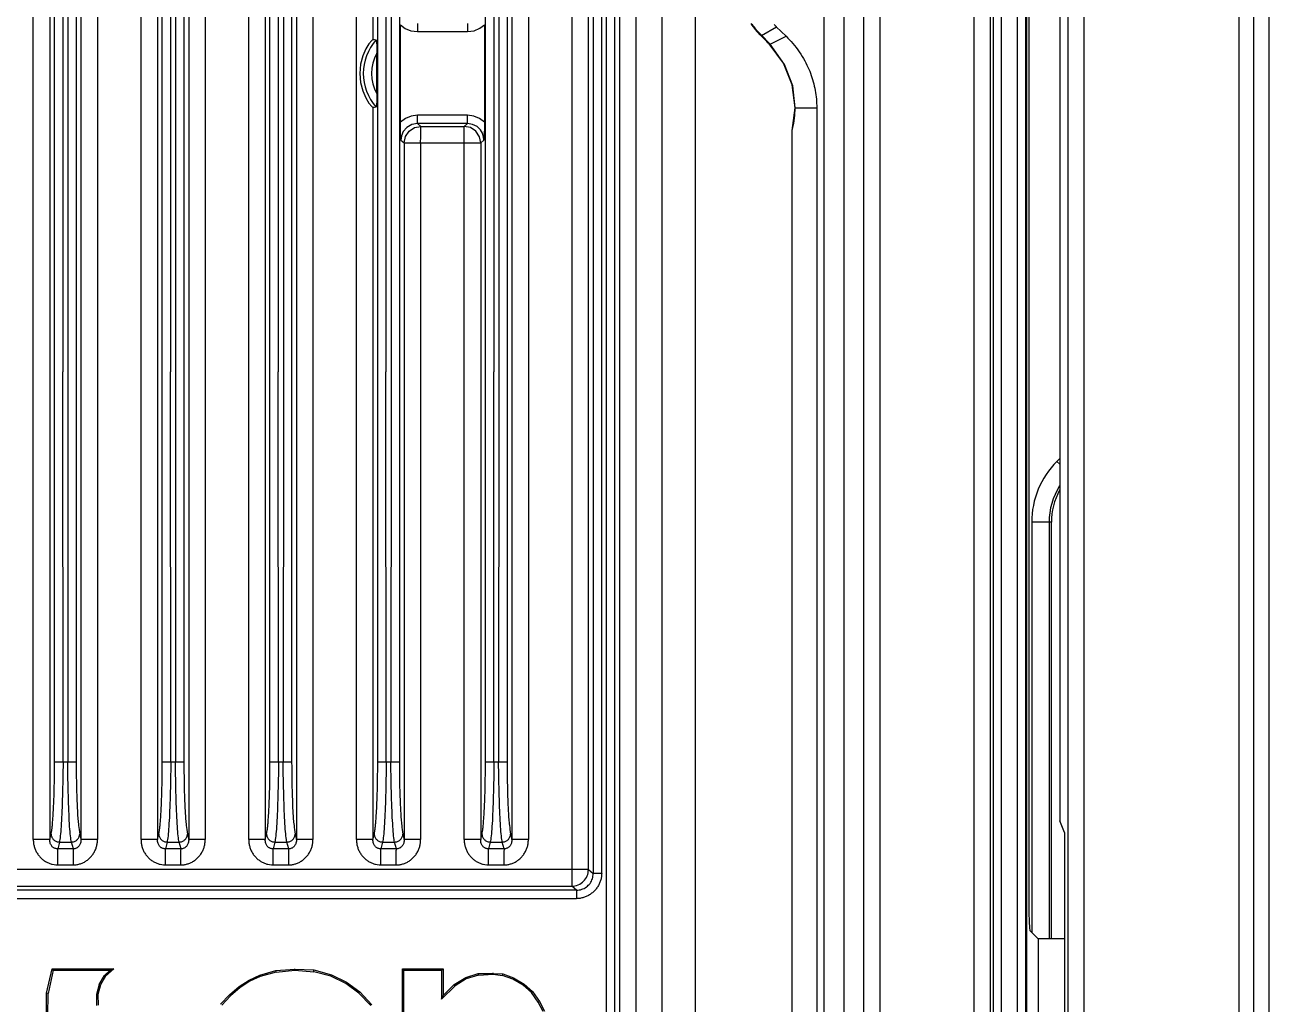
# Model space of a CAD drawing. Header units: millimetres. Extents: x -3132 to 28633, y 682 to 5849.
# Drawn here: x -743.6 to -668.5, y 2240.9 to 2300 of the extents above; entities that cross this region are included whole.
import ezdxf

# ---------------------------------------------------------------- set-up
doc = ezdxf.new("R2010")
doc.units = ezdxf.units.MM

msp = doc.modelspace()

# ---------------------------------------------------------------- linework, layer by layer
at = {"linetype": 'Continuous'}
for p, q in [((-669.454, 1998.486), (-669.454, 2425.883)), ((-668.537, 1997.445), (-668.537, 2425.883)), ((-695.402, 2411.041), (-695.402, 2104.595)), ((-694.176, 2105.401), (-694.176, 2378.386)), ((-703.17, 2354.378), (-703.17, 2117.202)), ((-683.17, 2351.292), (-683.17, 2122.824)), ((-683.032, 2351.058), (-683.032, 2246.396)), ((-683.224, 2124.897), (-683.224, 2349.219)), ((-693.004, 2349.108), (-693.004, 2125.007)), ((-692.005, 2125.058), (-692.005, 2349.058)), ((-686.346, 2349.058), (-686.346, 2125.058)), ((-685.346, 2125.108), (-685.346, 2349.007)), ((-685.188, 2348.769), (-685.188, 2125.347)), ((-684.688, 2125.372), (-684.688, 2348.743)), ((-683.732, 2348.752), (-683.732, 2125.364)), ((-743.106, 2250.817), (-743.106, 2345.949)), ((-742.112, 2345.949), (-742.112, 2250.817)), ((-740.229, 2345.949), (-740.229, 2250.836)), ((-739.235, 2345.949), (-739.235, 2250.817)), ((-736.606, 2250.817), (-736.606, 2345.949)), ((-735.612, 2345.949), (-735.612, 2250.817)), ((-733.729, 2345.949), (-733.729, 2250.836)), ((-732.735, 2345.949), (-732.735, 2250.817)), ((-730.106, 2250.817), (-730.106, 2345.949)), ((-729.112, 2345.949), (-729.112, 2250.817)), ((-727.229, 2345.949), (-727.229, 2250.836)), ((-726.235, 2345.949), (-726.235, 2250.817)), ((-723.606, 2250.817), (-723.606, 2345.949)), ((-722.612, 2345.949), (-722.612, 2299.114)), ((-714.229, 2345.949), (-714.229, 2250.836)), ((-713.235, 2345.949), (-713.235, 2250.817)), ((-710.606, 2343.949), (-710.607, 2249.004)), ((-709.612, 2249.007), (-709.612, 2343.949)), ((-707.729, 2343.949), (-707.729, 2130.167)), ((-706.735, 2130.167), (-706.735, 2343.949)), ((-741.824, 2255.385), (-741.824, 2339.487)), ((-740.517, 2339.487), (-740.517, 2255.502)), ((-735.324, 2255.385), (-735.324, 2339.487)), ((-734.017, 2339.487), (-734.017, 2255.502)), ((-728.824, 2255.385), (-728.824, 2339.487)), ((-727.517, 2339.487), (-727.517, 2255.502)), ((-722.324, 2255.385), (-722.324, 2339.487)), ((-721.017, 2339.487), (-721.017, 2255.502)), ((-715.824, 2255.385), (-715.824, 2339.487)), ((-714.517, 2339.487), (-714.517, 2255.502)), ((-705.17, 2134.298), (-705.17, 2339.817)), ((-670.37, 2339.4), (-670.37, 2134.716)), ((-709.324, 2337.487), (-709.324, 2248.766)), ((-708.81, 2248.766), (-708.81, 2337.487)), ((-708.531, 2337.487), (-708.531, 2136.629)), ((-708.017, 2136.629), (-708.017, 2337.487)), ((-681.17, 2329.82), (-681.17, 2251.954)), ((-680.687, 2329.82), (-680.687, 2144.295)), ((-679.688, 2144.295), (-679.688, 2329.82)), ((-741.325, 2329.058), (-741.325, 2279.058)), ((-741.016, 2329.058), (-741.016, 2279.058)), ((-734.825, 2329.058), (-734.825, 2279.058)), ((-734.516, 2329.058), (-734.516, 2279.058)), ((-728.325, 2329.058), (-728.325, 2279.058)), ((-728.016, 2329.058), (-728.016, 2279.058)), ((-721.825, 2329.058), (-721.825, 2279.058)), ((-721.516, 2329.058), (-721.516, 2279.058)), ((-715.325, 2329.058), (-715.325, 2279.058)), ((-715.016, 2329.058), (-715.016, 2279.058)), ((-720.958, 2294.124), (-720.958, 2299.991)), ((-719.93, 2300.083), (-719.93, 2299.583)), ((-716.911, 2300.083), (-716.911, 2299.583)), ((-715.883, 2299.991), (-715.883, 2294.124)), ((-699.157, 2299.354), (-698.266, 2299.871)), ((-698.4, 2300.007), (-698.382, 2299.989)), ((-698.382, 2299.989), (-698.368, 2299.974)), ((-698.368, 2299.974), (-698.357, 2299.962)), ((-698.357, 2299.962), (-698.343, 2299.948)), ((-698.343, 2299.948), (-698.33, 2299.935)), ((-698.33, 2299.935), (-698.317, 2299.922)), ((-698.317, 2299.922), (-698.304, 2299.909)), ((-698.304, 2299.909), (-698.29, 2299.894)), ((-698.29, 2299.894), (-698.277, 2299.882)), ((-698.277, 2299.882), (-697.677, 2299.3)), ((-719.93, 2299.583), (-716.911, 2299.583)), ((-699.279, 2299.42), (-699.206, 2299.401)), ((-698.643, 2298.821), (-699.206, 2299.401)), ((-698.644, 2298.82), (-697.677, 2299.3)), ((-722.383, 2295.84), (-722.383, 2298.276)), ((-698.643, 2298.821), (-698.712, 2298.845)), ((-722.612, 2295.002), (-722.612, 2250.817)), ((-719.93, 2294.033), (-719.93, 2294.532)), ((-716.911, 2294.532), (-719.93, 2294.532)), ((-716.911, 2294.033), (-716.911, 2294.532)), ((-697.128, 2294.987), (-695.833, 2294.987)), ((-695.833, 2294.987), (-695.835, 2179.129)), ((-716.911, 2294.033), (-719.93, 2294.033)), ((-719.93, 2294.033), (-719.731, 2293.866)), ((-719.731, 2293.775), (-719.735, 2293.866)), ((-719.731, 2293.866), (-717.11, 2293.866)), ((-717.11, 2293.866), (-716.911, 2294.033)), ((-717.106, 2250.817), (-717.106, 2293.866)), ((-697.308, 2180.505), (-697.308, 2293.611)), ((-720.929, 2293.035), (-720.729, 2292.868)), ((-720.729, 2292.868), (-720.729, 2250.836)), ((-720.729, 2292.868), (-720.101, 2292.867)), ((-720.101, 2292.867), (-719.735, 2292.868)), ((-719.735, 2292.868), (-719.735, 2250.817)), ((-719.735, 2292.868), (-717.106, 2292.868)), ((-717.106, 2292.868), (-716.112, 2292.868)), ((-716.112, 2292.868), (-715.912, 2293.035)), ((-716.112, 2292.868), (-716.112, 2250.817)), ((-741.31, 2255.502), (-741.325, 2279.058)), ((-741.016, 2279.058), (-741.031, 2255.502)), ((-734.81, 2255.502), (-734.825, 2279.058)), ((-734.516, 2279.058), (-734.531, 2255.502)), ((-728.31, 2255.502), (-728.325, 2279.058)), ((-728.016, 2279.058), (-728.031, 2255.502)), ((-721.81, 2255.502), (-721.825, 2279.058)), ((-721.516, 2279.058), (-721.531, 2255.502)), ((-715.31, 2255.502), (-715.325, 2279.058)), ((-715.016, 2279.058), (-715.031, 2255.502)), ((-681.17, 2273.817), (-681.345, 2273.642)), ((-681.345, 2273.642), (-681.17, 2273.468)), ((-681.676, 2269.974), (-682.864, 2269.974)), ((-682.864, 2269.974), (-682.864, 2245.227)), ((-681.811, 2269.974), (-681.811, 2244.835)), ((-681.676, 2244.835), (-681.676, 2269.974)), ((-741.825, 2255.148), (-741.824, 2255.385)), ((-740.517, 2255.502), (-741.824, 2255.502)), ((-735.325, 2255.148), (-735.324, 2255.385)), ((-734.017, 2255.502), (-735.324, 2255.502)), ((-728.825, 2255.148), (-728.824, 2255.385)), ((-727.517, 2255.502), (-728.824, 2255.502)), ((-722.325, 2255.148), (-722.324, 2255.385)), ((-721.017, 2255.502), (-722.324, 2255.502)), ((-715.825, 2255.148), (-715.824, 2255.385)), ((-714.517, 2255.502), (-715.824, 2255.502)), ((-680.874, 2251.238), (-681.17, 2251.954)), ((-742.112, 2250.817), (-743.106, 2250.817)), ((-742.112, 2250.817), (-742.026, 2251.187)), ((-740.308, 2251.156), (-740.229, 2250.836)), ((-735.612, 2250.817), (-736.606, 2250.817)), ((-735.612, 2250.817), (-735.526, 2251.187)), ((-733.808, 2251.156), (-733.729, 2250.836)), ((-729.112, 2250.817), (-730.106, 2250.817)), ((-729.112, 2250.817), (-729.026, 2251.187)), ((-727.308, 2251.156), (-727.229, 2250.836)), ((-722.612, 2250.817), (-723.606, 2250.817)), ((-722.612, 2250.817), (-722.526, 2251.187)), ((-720.808, 2251.156), (-720.729, 2250.836)), ((-716.112, 2250.817), (-717.106, 2250.817)), ((-716.112, 2250.817), (-716.026, 2251.187)), ((-714.308, 2251.156), (-714.229, 2250.836)), ((-680.874, 2251.238), (-680.874, 2238.615)), ((-741.534, 2250.673), (-741.631, 2250.256)), ((-741.631, 2249.294), (-741.631, 2250.256)), ((-740.686, 2250.256), (-741.631, 2250.256)), ((-741.534, 2250.673), (-740.807, 2250.673)), ((-740.686, 2250.256), (-740.807, 2250.673)), ((-735.034, 2250.673), (-735.131, 2250.256)), ((-735.131, 2249.294), (-735.131, 2250.256)), ((-734.186, 2250.256), (-735.131, 2250.256)), ((-735.034, 2250.673), (-734.307, 2250.673)), ((-734.186, 2250.256), (-734.307, 2250.673)), ((-728.534, 2250.673), (-728.631, 2250.256)), ((-728.631, 2249.294), (-728.631, 2250.256)), ((-727.686, 2250.256), (-728.631, 2250.256)), ((-728.534, 2250.673), (-727.807, 2250.673)), ((-727.686, 2250.256), (-727.807, 2250.673)), ((-722.034, 2250.673), (-722.131, 2250.256)), ((-722.131, 2249.294), (-722.131, 2250.256)), ((-721.186, 2250.256), (-722.131, 2250.256)), ((-722.034, 2250.673), (-721.307, 2250.673)), ((-721.186, 2250.256), (-721.307, 2250.673)), ((-715.534, 2250.673), (-715.631, 2250.256)), ((-715.631, 2249.294), (-715.631, 2250.256)), ((-714.686, 2250.256), (-715.631, 2250.256)), ((-715.534, 2250.673), (-714.807, 2250.673)), ((-714.686, 2250.256), (-714.807, 2250.673)), ((-740.71, 2250.041), (-740.71, 2249.294)), ((-734.21, 2249.294), (-734.21, 2249.447)), ((-727.71, 2250.041), (-727.71, 2249.294)), ((-714.71, 2250.041), (-714.71, 2249.294)), ((-710.607, 2249.004), (-771.734, 2249.004)), ((-741.631, 2249.294), (-740.71, 2249.294)), ((-735.131, 2249.294), (-734.21, 2249.294)), ((-728.631, 2249.294), (-727.71, 2249.294)), ((-722.131, 2249.294), (-721.21, 2249.294)), ((-715.631, 2249.294), (-714.71, 2249.294)), ((-710.61, 2248.616), (-710.61, 2248.409)), ((-710.528, 2249.005), (-710.607, 2249.004)), ((-710.15, 2249.007), (-710.528, 2249.005)), ((-709.954, 2249.007), (-710.15, 2249.007)), ((-709.62, 2249.007), (-709.954, 2249.007)), ((-709.612, 2249.007), (-709.62, 2249.007)), ((-709.612, 2249.007), (-709.324, 2248.766)), ((-708.81, 2248.766), (-709.324, 2248.766)), ((-771.731, 2248.008), (-710.61, 2248.008)), ((-710.61, 2248.409), (-710.61, 2248.145)), ((-710.61, 2248.145), (-710.61, 2248.016)), ((-710.61, 2248.016), (-710.61, 2248.008)), ((-710.323, 2247.768), (-710.61, 2248.008)), ((-710.323, 2247.768), (-772.018, 2247.768)), ((-772.018, 2247.256), (-710.323, 2247.256)), ((-710.323, 2247.768), (-710.323, 2247.256)), ((-682.973, 2245.335), (-682.472, 2244.835)), ((-680.874, 2244.835), (-682.472, 2244.835)), ((-682.472, 2244.835), (-682.472, 2229.281)), ((-742.305, 2241.548), (-741.974, 2243.022)), ((-741.904, 2242.935), (-742.218, 2241.538)), ((-741.974, 2243.022), (-738.255, 2243.022)), ((-741.904, 2242.935), (-741.974, 2243.022)), ((-741.904, 2242.935), (-738.478, 2242.935)), ((-739.141, 2242.08), (-738.812, 2242.624)), ((-738.744, 2242.569), (-739.06, 2242.046)), ((-738.812, 2242.624), (-738.478, 2242.935)), ((-738.812, 2242.624), (-738.744, 2242.569)), ((-738.255, 2243.022), (-738.744, 2242.569)), ((-738.478, 2242.935), (-738.255, 2243.022)), ((-730.081, 2242.343), (-729.44, 2242.638)), ((-729.425, 2242.552), (-730.039, 2242.267)), ((-729.425, 2242.552), (-729.441, 2242.641)), ((-729.44, 2242.638), (-728.462, 2242.912)), ((-728.446, 2242.825), (-729.425, 2242.552)), ((-728.462, 2242.912), (-727.329, 2242.999)), ((-728.446, 2242.825), (-728.462, 2242.912)), ((-728.446, 2242.825), (-727.329, 2242.934)), ((-727.329, 2242.934), (-727.332, 2243.022)), ((-727.329, 2242.999), (-726.172, 2242.954)), ((-727.329, 2242.934), (-726.186, 2242.845)), ((-726.186, 2242.845), (-726.173, 2242.932)), ((-725.145, 2242.569), (-726.186, 2242.845)), ((-726.172, 2242.954), (-725.112, 2242.65)), ((-725.145, 2242.569), (-725.111, 2242.651)), ((-724.255, 2242.143), (-725.145, 2242.569)), ((-725.112, 2242.65), (-724.208, 2242.217)), ((-720.834, 2243.022), (-718.381, 2243.022)), ((-720.834, 2232.092), (-720.834, 2243.022)), ((-720.747, 2242.935), (-720.834, 2243.022)), ((-720.747, 2242.935), (-718.468, 2242.935)), ((-720.747, 2232.18), (-720.747, 2242.935)), ((-718.468, 2242.935), (-718.381, 2243.022)), ((-718.468, 2242.935), (-718.468, 2241.189)), ((-718.381, 2243.022), (-718.381, 2241.4)), ((-717.017, 2242.498), (-716.256, 2242.74)), ((-716.241, 2242.639), (-716.981, 2242.417)), ((-716.256, 2242.74), (-715.363, 2242.746)), ((-716.241, 2242.639), (-716.253, 2242.727)), ((-716.241, 2242.639), (-715.367, 2242.693)), ((-715.367, 2242.693), (-715.365, 2242.78)), ((-715.367, 2242.693), (-714.799, 2242.613)), ((-715.363, 2242.746), (-714.778, 2242.719)), ((-714.799, 2242.613), (-714.781, 2242.699)), ((-714.172, 2242.39), (-714.799, 2242.613)), ((-714.778, 2242.719), (-714.136, 2242.47)), ((-739.141, 2242.08), (-739.299, 2241.474)), ((-739.06, 2242.046), (-739.205, 2241.463)), ((-739.141, 2242.08), (-739.06, 2242.046)), ((-731.277, 2241.453), (-730.685, 2241.955)), ((-730.633, 2241.885), (-731.217, 2241.389)), ((-730.685, 2241.955), (-730.081, 2242.343)), ((-730.633, 2241.885), (-730.685, 2241.955)), ((-730.039, 2242.267), (-730.633, 2241.885)), ((-730.039, 2242.267), (-730.081, 2242.343)), ((-724.255, 2242.143), (-724.208, 2242.217)), ((-723.461, 2241.558), (-724.255, 2242.143)), ((-724.208, 2242.217), (-723.403, 2241.624)), ((-717.661, 2241.996), (-718.468, 2241.189)), ((-718.381, 2241.4), (-717.715, 2242.065)), ((-717.715, 2242.065), (-717.017, 2242.498)), ((-717.661, 2241.996), (-717.715, 2242.065)), ((-716.981, 2242.417), (-717.661, 2241.996)), ((-716.981, 2242.417), (-717.017, 2242.498)), ((-714.172, 2242.39), (-714.136, 2242.47)), ((-713.544, 2242.031), (-714.172, 2242.39)), ((-714.136, 2242.47), (-713.492, 2242.102)), ((-713.544, 2242.031), (-713.492, 2242.102)), ((-713.05, 2241.583), (-713.544, 2242.031)), ((-713.492, 2242.102), (-712.984, 2241.642)), ((-742.311, 2240.184), (-742.305, 2241.548)), ((-742.218, 2241.538), (-742.305, 2241.548)), ((-742.229, 2240.193), (-742.218, 2241.538)), ((-739.299, 2241.474), (-739.287, 2240.809)), ((-739.299, 2241.474), (-739.211, 2241.465)), ((-739.205, 2241.463), (-739.199, 2240.822)), ((-731.806, 2240.888), (-731.277, 2241.453)), ((-731.217, 2241.389), (-731.738, 2240.833)), ((-731.217, 2241.389), (-731.277, 2241.453)), ((-723.461, 2241.558), (-723.403, 2241.624)), ((-722.743, 2240.799), (-723.461, 2241.558)), ((-723.403, 2241.624), (-722.675, 2240.854)), ((-718.468, 2241.189), (-718.381, 2241.4)), ((-713.05, 2241.583), (-712.984, 2241.642)), ((-712.633, 2241.006), (-713.05, 2241.583)), ((-712.984, 2241.642), (-712.558, 2241.052)), ((-712.633, 2241.006), (-712.558, 2241.052)), ((-712.558, 2241.052), (-712.267, 2240.466)), ((-712.349, 2240.435), (-712.633, 2241.006))]:
    msp.add_line(p, q, dxfattribs=at)
for points in [[(-720.958, 2299.991), (-720.668, 2299.778), (-720.32, 2299.635), (-719.93, 2299.583)], [(-716.911, 2299.583), (-716.504, 2299.64), (-716.156, 2299.787), (-715.883, 2299.991)], [(-699.818, 2300.079), (-699.749, 2299.979), (-699.677, 2299.88), (-699.602, 2299.784), (-699.525, 2299.69), (-699.445, 2299.598), (-699.363, 2299.508), (-699.279, 2299.42)], [(-699.206, 2299.402), (-699.289, 2299.486), (-699.369, 2299.572), (-699.448, 2299.661), (-699.524, 2299.752), (-699.597, 2299.845), (-699.668, 2299.939), (-699.737, 2300.035)], [(-722.612, 2299.114), (-722.686, 2299.05), (-722.851, 2298.848), (-723.045, 2298.536), (-723.229, 2298.119), (-723.361, 2297.618), (-723.411, 2297.064), (-723.363, 2296.507), (-723.23, 2296.001), (-723.045, 2295.581), (-722.851, 2295.268), (-722.686, 2295.066), (-722.612, 2295.002)], [(-722.612, 2299.114), (-722.545, 2299.106), (-722.479, 2299.098), (-722.412, 2299.089)], [(-722.412, 2299.089), (-722.402, 2299.046), (-722.393, 2298.924), (-722.387, 2298.743), (-722.384, 2298.523), (-722.383, 2298.276)], [(-697.677, 2299.3), (-697.574, 2299.198), (-697.472, 2299.091), (-697.371, 2298.979), (-697.271, 2298.864), (-697.173, 2298.744), (-697.076, 2298.62), (-696.982, 2298.492), (-696.889, 2298.361), (-696.799, 2298.226), (-696.713, 2298.091), (-696.632, 2297.956), (-696.557, 2297.822), (-696.487, 2297.691), (-696.422, 2297.563), (-696.362, 2297.437), (-696.307, 2297.313), (-696.256, 2297.19), (-696.208, 2297.067), (-696.163, 2296.943), (-696.121, 2296.816), (-696.081, 2296.689), (-696.044, 2296.56), (-696.01, 2296.43), (-695.98, 2296.3), (-695.952, 2296.169), (-695.927, 2296.039), (-695.906, 2295.908), (-695.887, 2295.778), (-695.871, 2295.647), (-695.858, 2295.516), (-695.848, 2295.385), (-695.84, 2295.253), (-695.836, 2295.12), (-695.834, 2294.987)], [(-697.308, 2293.611), (-697.134, 2294.987), (-697.309, 2296.368), (-697.838, 2297.683), (-698.712, 2298.845)], [(-697.128, 2294.987), (-697.285, 2296.309), (-697.778, 2297.608), (-698.644, 2298.82)], [(-722.383, 2295.84), (-722.384, 2295.593), (-722.387, 2295.373), (-722.393, 2295.192), (-722.402, 2295.07), (-722.412, 2295.027)], [(-722.412, 2295.027), (-722.479, 2295.018), (-722.545, 2295.009), (-722.612, 2295.002)], [(-719.93, 2294.532), (-720.302, 2294.485), (-720.652, 2294.347), (-720.958, 2294.124)], [(-715.883, 2294.124), (-716.174, 2294.339), (-716.523, 2294.481), (-716.911, 2294.532)], [(-697.308, 2293.611), (-697.208, 2294.066), (-697.148, 2294.525), (-697.128, 2294.987)], [(-720.929, 2293.035), (-720.941, 2293.31), (-720.95, 2293.584), (-720.956, 2293.858), (-720.958, 2294.124)], [(-719.93, 2294.033), (-720.267, 2293.975), (-720.572, 2293.802), (-720.784, 2293.555), (-720.897, 2293.289), (-720.929, 2293.035)], [(-720.729, 2292.868), (-720.652, 2293.249), (-720.435, 2293.573), (-720.112, 2293.789), (-719.731, 2293.866)], [(-719.735, 2292.868), (-719.731, 2293.232), (-719.731, 2293.775)], [(-716.112, 2292.868), (-716.186, 2293.243), (-716.402, 2293.57), (-716.726, 2293.788), (-717.11, 2293.866)], [(-715.912, 2293.035), (-715.932, 2293.235), (-716, 2293.447), (-716.129, 2293.658), (-716.33, 2293.848), (-716.602, 2293.985), (-716.911, 2294.033)], [(-715.883, 2294.124), (-715.886, 2293.769), (-715.897, 2293.403), (-715.912, 2293.035)], [(-741.31, 2255.502), (-741.313, 2255.24), (-741.317, 2254.979), (-741.321, 2254.72), (-741.326, 2254.462), (-741.331, 2254.208), (-741.337, 2253.957), (-741.343, 2253.71), (-741.349, 2253.468), (-741.356, 2253.231), (-741.364, 2253.001), (-741.372, 2252.778), (-741.38, 2252.562), (-741.389, 2252.355), (-741.398, 2252.155), (-741.408, 2251.966), (-741.419, 2251.785), (-741.429, 2251.616), (-741.441, 2251.456), (-741.453, 2251.308), (-741.465, 2251.172), (-741.478, 2251.047), (-741.491, 2250.934), (-741.505, 2250.834), (-741.519, 2250.747), (-741.534, 2250.673)], [(-740.807, 2250.673), (-740.822, 2250.747), (-740.836, 2250.834), (-740.85, 2250.934), (-740.863, 2251.047), (-740.876, 2251.172), (-740.888, 2251.308), (-740.9, 2251.456), (-740.912, 2251.616), (-740.922, 2251.785), (-740.933, 2251.966), (-740.943, 2252.156), (-740.952, 2252.355), (-740.961, 2252.562), (-740.969, 2252.778), (-740.977, 2253.001), (-740.985, 2253.231), (-740.992, 2253.468), (-740.998, 2253.71), (-741.004, 2253.957), (-741.01, 2254.208), (-741.015, 2254.462), (-741.02, 2254.72), (-741.024, 2254.979), (-741.028, 2255.24), (-741.031, 2255.502)], [(-740.517, 2255.502), (-740.516, 2255.208), (-740.514, 2254.911), (-740.511, 2254.614), (-740.507, 2254.319), (-740.501, 2254.028), (-740.494, 2253.739), (-740.486, 2253.456), (-740.476, 2253.19), (-740.466, 2252.943), (-740.457, 2252.73), (-740.447, 2252.55), (-740.439, 2252.396), (-740.43, 2252.263), (-740.423, 2252.148), (-740.416, 2252.051), (-740.407, 2251.96), (-740.398, 2251.867), (-740.387, 2251.768), (-740.375, 2251.66), (-740.361, 2251.543), (-740.346, 2251.419), (-740.328, 2251.289), (-740.308, 2251.156)], [(-734.81, 2255.502), (-734.813, 2255.24), (-734.817, 2254.979), (-734.821, 2254.72), (-734.826, 2254.462), (-734.831, 2254.208), (-734.837, 2253.957), (-734.843, 2253.71), (-734.849, 2253.468), (-734.856, 2253.231), (-734.864, 2253.001), (-734.872, 2252.778), (-734.88, 2252.562), (-734.889, 2252.355), (-734.898, 2252.155), (-734.908, 2251.966), (-734.919, 2251.785), (-734.929, 2251.616), (-734.941, 2251.456), (-734.953, 2251.308), (-734.965, 2251.172), (-734.978, 2251.047), (-734.991, 2250.934), (-735.005, 2250.834), (-735.019, 2250.747), (-735.034, 2250.673)], [(-734.307, 2250.673), (-734.322, 2250.747), (-734.336, 2250.834), (-734.35, 2250.934), (-734.363, 2251.047), (-734.376, 2251.172), (-734.388, 2251.308), (-734.4, 2251.456), (-734.412, 2251.616), (-734.422, 2251.785), (-734.433, 2251.966), (-734.443, 2252.156), (-734.452, 2252.355), (-734.461, 2252.562), (-734.469, 2252.778), (-734.477, 2253.001), (-734.485, 2253.231), (-734.492, 2253.468), (-734.498, 2253.71), (-734.504, 2253.957), (-734.51, 2254.208), (-734.515, 2254.462), (-734.52, 2254.72), (-734.524, 2254.979), (-734.528, 2255.24), (-734.531, 2255.502)], [(-734.017, 2255.502), (-734.016, 2255.208), (-734.014, 2254.911), (-734.011, 2254.614), (-734.007, 2254.319), (-734.001, 2254.028), (-733.994, 2253.739), (-733.986, 2253.456), (-733.976, 2253.19), (-733.966, 2252.943), (-733.957, 2252.73), (-733.947, 2252.55), (-733.939, 2252.396), (-733.93, 2252.263), (-733.923, 2252.148), (-733.916, 2252.051), (-733.907, 2251.96), (-733.898, 2251.867), (-733.887, 2251.768), (-733.875, 2251.66), (-733.861, 2251.543), (-733.846, 2251.419), (-733.828, 2251.289), (-733.808, 2251.156)], [(-728.31, 2255.502), (-728.313, 2255.24), (-728.317, 2254.979), (-728.321, 2254.72), (-728.326, 2254.462), (-728.331, 2254.208), (-728.337, 2253.957), (-728.343, 2253.71), (-728.349, 2253.468), (-728.356, 2253.231), (-728.364, 2253.001), (-728.372, 2252.778), (-728.38, 2252.562), (-728.389, 2252.355), (-728.398, 2252.155), (-728.408, 2251.966), (-728.419, 2251.785), (-728.429, 2251.616), (-728.441, 2251.456), (-728.453, 2251.308), (-728.465, 2251.172), (-728.478, 2251.047), (-728.491, 2250.934), (-728.505, 2250.834), (-728.519, 2250.747), (-728.534, 2250.673)], [(-727.807, 2250.673), (-727.822, 2250.747), (-727.836, 2250.834), (-727.85, 2250.934), (-727.863, 2251.047), (-727.876, 2251.172), (-727.888, 2251.308), (-727.9, 2251.456), (-727.912, 2251.616), (-727.922, 2251.785), (-727.933, 2251.966), (-727.943, 2252.156), (-727.952, 2252.355), (-727.961, 2252.562), (-727.969, 2252.778), (-727.977, 2253.001), (-727.985, 2253.231), (-727.992, 2253.468), (-727.998, 2253.71), (-728.004, 2253.957), (-728.01, 2254.208), (-728.015, 2254.462), (-728.02, 2254.72), (-728.024, 2254.979), (-728.028, 2255.24), (-728.031, 2255.502)], [(-727.517, 2255.502), (-727.516, 2255.208), (-727.514, 2254.911), (-727.511, 2254.614), (-727.507, 2254.319), (-727.501, 2254.028), (-727.494, 2253.739), (-727.486, 2253.456), (-727.476, 2253.19), (-727.466, 2252.943), (-727.457, 2252.73), (-727.447, 2252.55), (-727.439, 2252.396), (-727.43, 2252.263), (-727.423, 2252.148), (-727.416, 2252.051), (-727.407, 2251.96), (-727.398, 2251.867), (-727.387, 2251.768), (-727.375, 2251.66), (-727.361, 2251.543), (-727.346, 2251.419), (-727.328, 2251.289), (-727.308, 2251.156)], [(-721.81, 2255.502), (-721.813, 2255.24), (-721.817, 2254.979), (-721.821, 2254.72), (-721.826, 2254.462), (-721.831, 2254.208), (-721.837, 2253.957), (-721.843, 2253.71), (-721.849, 2253.468), (-721.856, 2253.231), (-721.864, 2253.001), (-721.872, 2252.778), (-721.88, 2252.562), (-721.889, 2252.355), (-721.898, 2252.155), (-721.908, 2251.966), (-721.919, 2251.785), (-721.929, 2251.616), (-721.941, 2251.456), (-721.953, 2251.308), (-721.965, 2251.172), (-721.978, 2251.047), (-721.991, 2250.934), (-722.005, 2250.834), (-722.019, 2250.747), (-722.034, 2250.673)], [(-721.307, 2250.673), (-721.322, 2250.747), (-721.336, 2250.834), (-721.35, 2250.934), (-721.363, 2251.047), (-721.376, 2251.172), (-721.388, 2251.308), (-721.4, 2251.456), (-721.412, 2251.616), (-721.422, 2251.785), (-721.433, 2251.966), (-721.443, 2252.156), (-721.452, 2252.355), (-721.461, 2252.562), (-721.469, 2252.778), (-721.477, 2253.001), (-721.485, 2253.231), (-721.492, 2253.468), (-721.498, 2253.71), (-721.504, 2253.957), (-721.51, 2254.208), (-721.515, 2254.462), (-721.52, 2254.72), (-721.524, 2254.979), (-721.528, 2255.24), (-721.531, 2255.502)], [(-721.017, 2255.502), (-721.016, 2255.208), (-721.014, 2254.911), (-721.011, 2254.614), (-721.007, 2254.319), (-721.001, 2254.028), (-720.994, 2253.739), (-720.986, 2253.456), (-720.976, 2253.19), (-720.966, 2252.943), (-720.957, 2252.73), (-720.947, 2252.55), (-720.939, 2252.396), (-720.93, 2252.263), (-720.923, 2252.148), (-720.916, 2252.051), (-720.907, 2251.96), (-720.898, 2251.867), (-720.887, 2251.768), (-720.875, 2251.66), (-720.861, 2251.543), (-720.846, 2251.419), (-720.828, 2251.289), (-720.808, 2251.156)], [(-715.31, 2255.502), (-715.313, 2255.24), (-715.317, 2254.979), (-715.321, 2254.72), (-715.326, 2254.462), (-715.331, 2254.208), (-715.337, 2253.957), (-715.343, 2253.71), (-715.349, 2253.468), (-715.356, 2253.231), (-715.364, 2253.001), (-715.372, 2252.778), (-715.38, 2252.562), (-715.389, 2252.355), (-715.398, 2252.155), (-715.408, 2251.966), (-715.419, 2251.785), (-715.429, 2251.616), (-715.441, 2251.456), (-715.453, 2251.308), (-715.465, 2251.172), (-715.478, 2251.047), (-715.491, 2250.934), (-715.505, 2250.834), (-715.519, 2250.747), (-715.534, 2250.673)], [(-714.807, 2250.673), (-714.822, 2250.747), (-714.836, 2250.834), (-714.85, 2250.934), (-714.863, 2251.047), (-714.876, 2251.172), (-714.888, 2251.308), (-714.9, 2251.456), (-714.912, 2251.616), (-714.922, 2251.785), (-714.933, 2251.966), (-714.943, 2252.156), (-714.952, 2252.355), (-714.961, 2252.562), (-714.969, 2252.778), (-714.977, 2253.001), (-714.985, 2253.231), (-714.992, 2253.468), (-714.998, 2253.71), (-715.004, 2253.957), (-715.01, 2254.208), (-715.015, 2254.462), (-715.02, 2254.72), (-715.024, 2254.979), (-715.028, 2255.24), (-715.031, 2255.502)], [(-714.517, 2255.502), (-714.516, 2255.208), (-714.514, 2254.911), (-714.511, 2254.614), (-714.507, 2254.319), (-714.501, 2254.028), (-714.494, 2253.739), (-714.486, 2253.456), (-714.476, 2253.19), (-714.466, 2252.943), (-714.457, 2252.73), (-714.447, 2252.55), (-714.439, 2252.396), (-714.43, 2252.263), (-714.423, 2252.148), (-714.416, 2252.051), (-714.407, 2251.96), (-714.398, 2251.867), (-714.387, 2251.768), (-714.375, 2251.66), (-714.361, 2251.543), (-714.346, 2251.419), (-714.328, 2251.289), (-714.308, 2251.156)], [(-742.026, 2251.187), (-742.019, 2251.221), (-742.012, 2251.259), (-742.005, 2251.3), (-741.998, 2251.344), (-741.991, 2251.392), (-741.984, 2251.443), (-741.977, 2251.497), (-741.97, 2251.555), (-741.964, 2251.615), (-741.957, 2251.679), (-741.951, 2251.746), (-741.944, 2251.815), (-741.938, 2251.888), (-741.932, 2251.964), (-741.926, 2252.042), (-741.92, 2252.123), (-741.914, 2252.208), (-741.909, 2252.294), (-741.903, 2252.384), (-741.898, 2252.476), (-741.893, 2252.57), (-741.887, 2252.667), (-741.883, 2252.765), (-741.878, 2252.866), (-741.873, 2252.969), (-741.869, 2253.074), (-741.865, 2253.18), (-741.861, 2253.289), (-741.857, 2253.398), (-741.854, 2253.509), (-741.85, 2253.622), (-741.847, 2253.735), (-741.844, 2253.849), (-741.841, 2253.965), (-741.839, 2254.081), (-741.836, 2254.198), (-741.834, 2254.316), (-741.832, 2254.434), (-741.831, 2254.553), (-741.829, 2254.672), (-741.828, 2254.791), (-741.827, 2254.91), (-741.825, 2255.148)], [(-735.526, 2251.187), (-735.519, 2251.221), (-735.512, 2251.259), (-735.505, 2251.3), (-735.498, 2251.344), (-735.491, 2251.392), (-735.484, 2251.443), (-735.477, 2251.497), (-735.47, 2251.555), (-735.464, 2251.615), (-735.457, 2251.679), (-735.451, 2251.746), (-735.444, 2251.815), (-735.438, 2251.888), (-735.432, 2251.964), (-735.426, 2252.042), (-735.42, 2252.123), (-735.414, 2252.208), (-735.409, 2252.294), (-735.403, 2252.384), (-735.398, 2252.476), (-735.393, 2252.57), (-735.387, 2252.667), (-735.383, 2252.765), (-735.378, 2252.866), (-735.373, 2252.969), (-735.369, 2253.074), (-735.365, 2253.18), (-735.361, 2253.289), (-735.357, 2253.398), (-735.354, 2253.509), (-735.35, 2253.622), (-735.347, 2253.735), (-735.344, 2253.849), (-735.341, 2253.965), (-735.339, 2254.081), (-735.336, 2254.198), (-735.334, 2254.316), (-735.332, 2254.434), (-735.331, 2254.553), (-735.329, 2254.672), (-735.328, 2254.791), (-735.327, 2254.91), (-735.325, 2255.148)], [(-729.026, 2251.187), (-729.019, 2251.221), (-729.012, 2251.259), (-729.005, 2251.3), (-728.998, 2251.344), (-728.991, 2251.392), (-728.984, 2251.443), (-728.977, 2251.497), (-728.97, 2251.555), (-728.964, 2251.615), (-728.957, 2251.679), (-728.951, 2251.746), (-728.944, 2251.815), (-728.938, 2251.888), (-728.932, 2251.964), (-728.926, 2252.042), (-728.92, 2252.123), (-728.914, 2252.208), (-728.909, 2252.294), (-728.903, 2252.384), (-728.898, 2252.476), (-728.893, 2252.57), (-728.887, 2252.667), (-728.883, 2252.765), (-728.878, 2252.866), (-728.873, 2252.969), (-728.869, 2253.074), (-728.865, 2253.18), (-728.861, 2253.289), (-728.857, 2253.398), (-728.854, 2253.509), (-728.85, 2253.622), (-728.847, 2253.735), (-728.844, 2253.849), (-728.841, 2253.965), (-728.839, 2254.081), (-728.836, 2254.198), (-728.834, 2254.316), (-728.832, 2254.434), (-728.831, 2254.553), (-728.829, 2254.672), (-728.828, 2254.791), (-728.827, 2254.91), (-728.825, 2255.148)], [(-722.526, 2251.187), (-722.519, 2251.221), (-722.512, 2251.259), (-722.505, 2251.3), (-722.498, 2251.344), (-722.491, 2251.392), (-722.484, 2251.443), (-722.477, 2251.497), (-722.47, 2251.555), (-722.464, 2251.615), (-722.457, 2251.679), (-722.451, 2251.746), (-722.444, 2251.815), (-722.438, 2251.888), (-722.432, 2251.964), (-722.426, 2252.042), (-722.42, 2252.123), (-722.414, 2252.208), (-722.409, 2252.294), (-722.403, 2252.384), (-722.398, 2252.476), (-722.393, 2252.57), (-722.387, 2252.667), (-722.383, 2252.765), (-722.378, 2252.866), (-722.373, 2252.969), (-722.369, 2253.074), (-722.365, 2253.18), (-722.361, 2253.289), (-722.357, 2253.398), (-722.354, 2253.509), (-722.35, 2253.622), (-722.347, 2253.735), (-722.344, 2253.849), (-722.341, 2253.965), (-722.339, 2254.081), (-722.336, 2254.198), (-722.334, 2254.316), (-722.332, 2254.434), (-722.331, 2254.553), (-722.329, 2254.672), (-722.328, 2254.791), (-722.327, 2254.91), (-722.325, 2255.148)], [(-716.026, 2251.187), (-716.019, 2251.221), (-716.012, 2251.259), (-716.005, 2251.3), (-715.998, 2251.344), (-715.991, 2251.392), (-715.984, 2251.443), (-715.977, 2251.497), (-715.97, 2251.555), (-715.964, 2251.615), (-715.957, 2251.679), (-715.951, 2251.746), (-715.944, 2251.815), (-715.938, 2251.888), (-715.932, 2251.964), (-715.926, 2252.042), (-715.92, 2252.123), (-715.914, 2252.208), (-715.909, 2252.294), (-715.903, 2252.384), (-715.898, 2252.476), (-715.893, 2252.57), (-715.887, 2252.667), (-715.883, 2252.765), (-715.878, 2252.866), (-715.873, 2252.969), (-715.869, 2253.074), (-715.865, 2253.18), (-715.861, 2253.289), (-715.857, 2253.398), (-715.854, 2253.509), (-715.85, 2253.622), (-715.847, 2253.735), (-715.844, 2253.849), (-715.841, 2253.965), (-715.839, 2254.081), (-715.836, 2254.198), (-715.834, 2254.316), (-715.832, 2254.434), (-715.831, 2254.553), (-715.829, 2254.672), (-715.828, 2254.791), (-715.827, 2254.91), (-715.825, 2255.148)], [(-743.106, 2250.817), (-743.105, 2250.765), (-743.103, 2250.712), (-743.099, 2250.659), (-743.093, 2250.605), (-743.085, 2250.552), (-743.075, 2250.499), (-743.063, 2250.446), (-743.049, 2250.393), (-743.034, 2250.341), (-743.016, 2250.289), (-742.997, 2250.238), (-742.975, 2250.187), (-742.952, 2250.137), (-742.927, 2250.088), (-742.9, 2250.039), (-742.872, 2249.992), (-742.841, 2249.945), (-742.81, 2249.9), (-742.776, 2249.856), (-742.742, 2249.813), (-742.705, 2249.772), (-742.668, 2249.732), (-742.629, 2249.694), (-742.59, 2249.657), (-742.549, 2249.623), (-742.507, 2249.589), (-742.465, 2249.558), (-742.422, 2249.528), (-742.378, 2249.5), (-742.333, 2249.474), (-742.288, 2249.45), (-742.242, 2249.428), (-742.195, 2249.407), (-742.149, 2249.388), (-742.102, 2249.371), (-742.055, 2249.356), (-742.007, 2249.343), (-741.96, 2249.332)], [(-741.631, 2250.256), (-741.672, 2250.257), (-741.714, 2250.263), (-741.756, 2250.272), (-741.796, 2250.285), (-741.83, 2250.299), (-741.859, 2250.314), (-741.883, 2250.328), (-741.907, 2250.345), (-741.931, 2250.365), (-741.958, 2250.391), (-741.985, 2250.421), (-742.013, 2250.458), (-742.038, 2250.499), (-742.06, 2250.544), (-742.079, 2250.593), (-742.094, 2250.645), (-742.105, 2250.7), (-742.111, 2250.758), (-742.112, 2250.817)], [(-742.033, 2251.156), (-742.03, 2251.111), (-742.023, 2251.068), (-742.012, 2251.025), (-741.997, 2250.983), (-741.978, 2250.942), (-741.956, 2250.904), (-741.929, 2250.867), (-741.9, 2250.833), (-741.867, 2250.801), (-741.832, 2250.773), (-741.794, 2250.748), (-741.754, 2250.726), (-741.713, 2250.707), (-741.669, 2250.693), (-741.625, 2250.682), (-741.58, 2250.675), (-741.534, 2250.673)], [(-740.807, 2250.673), (-740.761, 2250.675), (-740.716, 2250.682), (-740.672, 2250.693), (-740.628, 2250.707), (-740.587, 2250.726), (-740.547, 2250.748), (-740.509, 2250.773), (-740.473, 2250.801), (-740.441, 2250.833), (-740.411, 2250.867), (-740.385, 2250.904), (-740.363, 2250.942), (-740.344, 2250.983), (-740.329, 2251.025), (-740.318, 2251.068), (-740.311, 2251.111), (-740.308, 2251.156)], [(-740.71, 2249.294), (-740.661, 2249.294), (-740.611, 2249.296), (-740.562, 2249.3), (-740.512, 2249.305), (-740.463, 2249.313), (-740.413, 2249.322), (-740.363, 2249.333), (-740.314, 2249.347), (-740.264, 2249.362), (-740.216, 2249.379), (-740.167, 2249.398), (-740.119, 2249.419), (-740.072, 2249.441), (-740.025, 2249.466), (-739.979, 2249.492), (-739.934, 2249.521), (-739.889, 2249.551), (-739.844, 2249.583), (-739.801, 2249.617), (-739.758, 2249.653), (-739.717, 2249.691), (-739.677, 2249.73), (-739.638, 2249.771), (-739.6, 2249.814), (-739.565, 2249.857), (-739.53, 2249.902), (-739.498, 2249.948), (-739.467, 2249.995), (-739.438, 2250.043), (-739.411, 2250.091), (-739.386, 2250.141), (-739.363, 2250.191), (-739.342, 2250.241), (-739.322, 2250.293), (-739.304, 2250.345), (-739.289, 2250.397), (-739.275, 2250.45), (-739.264, 2250.502), (-739.254, 2250.555), (-739.246, 2250.608), (-739.241, 2250.661), (-739.237, 2250.713), (-739.236, 2250.765), (-739.235, 2250.817)], [(-740.23, 2250.836), (-740.229, 2250.777), (-740.234, 2250.72), (-740.243, 2250.663), (-740.257, 2250.608), (-740.274, 2250.56), (-740.293, 2250.519), (-740.316, 2250.478), (-740.342, 2250.439), (-740.369, 2250.406), (-740.395, 2250.378), (-740.42, 2250.356), (-740.444, 2250.338), (-740.467, 2250.322), (-740.495, 2250.307), (-740.527, 2250.292), (-740.565, 2250.278), (-740.606, 2250.267), (-740.647, 2250.26), (-740.686, 2250.256)], [(-739.235, 2250.817), (-740.05, 2250.817), (-740.093, 2250.818), (-740.13, 2250.819), (-740.162, 2250.821), (-740.188, 2250.824), (-740.208, 2250.827), (-740.222, 2250.831), (-740.229, 2250.836)], [(-736.606, 2250.817), (-736.605, 2250.765), (-736.603, 2250.712), (-736.599, 2250.659), (-736.593, 2250.605), (-736.585, 2250.552), (-736.575, 2250.499), (-736.563, 2250.446), (-736.549, 2250.393), (-736.534, 2250.341), (-736.516, 2250.289), (-736.497, 2250.238), (-736.475, 2250.187), (-736.452, 2250.137), (-736.427, 2250.088), (-736.4, 2250.039), (-736.372, 2249.992), (-736.341, 2249.945), (-736.31, 2249.9), (-736.276, 2249.856), (-736.242, 2249.813), (-736.205, 2249.772), (-736.168, 2249.732), (-736.129, 2249.694), (-736.09, 2249.657), (-736.049, 2249.623), (-736.007, 2249.589), (-735.965, 2249.558), (-735.922, 2249.528), (-735.878, 2249.5), (-735.833, 2249.474), (-735.788, 2249.45), (-735.742, 2249.428), (-735.695, 2249.407), (-735.649, 2249.388), (-735.602, 2249.371), (-735.555, 2249.356), (-735.507, 2249.343), (-735.46, 2249.332)], [(-735.131, 2250.256), (-735.172, 2250.257), (-735.214, 2250.263), (-735.256, 2250.272), (-735.296, 2250.285), (-735.33, 2250.299), (-735.359, 2250.314), (-735.383, 2250.328), (-735.407, 2250.345), (-735.431, 2250.365), (-735.458, 2250.391), (-735.485, 2250.421), (-735.513, 2250.458), (-735.538, 2250.499), (-735.56, 2250.544), (-735.579, 2250.593), (-735.594, 2250.645), (-735.605, 2250.7), (-735.611, 2250.758), (-735.612, 2250.817)], [(-735.533, 2251.156), (-735.53, 2251.111), (-735.523, 2251.068), (-735.512, 2251.025), (-735.497, 2250.983), (-735.478, 2250.942), (-735.456, 2250.904), (-735.429, 2250.867), (-735.4, 2250.833), (-735.367, 2250.801), (-735.332, 2250.773), (-735.294, 2250.748), (-735.254, 2250.726), (-735.213, 2250.707), (-735.169, 2250.693), (-735.125, 2250.682), (-735.08, 2250.675), (-735.034, 2250.673)], [(-734.307, 2250.673), (-734.261, 2250.675), (-734.216, 2250.682), (-734.172, 2250.693), (-734.128, 2250.707), (-734.087, 2250.726), (-734.047, 2250.748), (-734.009, 2250.773), (-733.973, 2250.801), (-733.941, 2250.833), (-733.911, 2250.867), (-733.885, 2250.904), (-733.863, 2250.942), (-733.844, 2250.983), (-733.829, 2251.025), (-733.818, 2251.068), (-733.811, 2251.111), (-733.808, 2251.156)], [(-734.21, 2249.294), (-734.161, 2249.294), (-734.111, 2249.296), (-734.062, 2249.3), (-734.012, 2249.305), (-733.963, 2249.313), (-733.913, 2249.322), (-733.863, 2249.333), (-733.814, 2249.347), (-733.765, 2249.362), (-733.716, 2249.379), (-733.667, 2249.398), (-733.619, 2249.419), (-733.572, 2249.441), (-733.525, 2249.466), (-733.479, 2249.492), (-733.434, 2249.521), (-733.389, 2249.551), (-733.344, 2249.583), (-733.301, 2249.617), (-733.258, 2249.653), (-733.217, 2249.691), (-733.177, 2249.73), (-733.138, 2249.771), (-733.101, 2249.814), (-733.065, 2249.857), (-733.03, 2249.902), (-732.998, 2249.948), (-732.967, 2249.995), (-732.938, 2250.043), (-732.911, 2250.091), (-732.886, 2250.14), (-732.863, 2250.191), (-732.842, 2250.241), (-732.822, 2250.293), (-732.804, 2250.345), (-732.789, 2250.397), (-732.775, 2250.45), (-732.764, 2250.502), (-732.754, 2250.555), (-732.746, 2250.608), (-732.741, 2250.661), (-732.737, 2250.713), (-732.736, 2250.765), (-732.735, 2250.817)], [(-733.73, 2250.836), (-733.729, 2250.777), (-733.734, 2250.72), (-733.743, 2250.663), (-733.757, 2250.608), (-733.774, 2250.56), (-733.793, 2250.519), (-733.816, 2250.478), (-733.842, 2250.439), (-733.869, 2250.406), (-733.895, 2250.378), (-733.92, 2250.356), (-733.944, 2250.338), (-733.967, 2250.322), (-733.995, 2250.307), (-734.027, 2250.292), (-734.065, 2250.278), (-734.106, 2250.267), (-734.147, 2250.26), (-734.186, 2250.256)], [(-732.735, 2250.817), (-733.55, 2250.817), (-733.593, 2250.818), (-733.63, 2250.819), (-733.662, 2250.821), (-733.688, 2250.824), (-733.708, 2250.827), (-733.722, 2250.831), (-733.729, 2250.836)], [(-730.106, 2250.817), (-730.105, 2250.765), (-730.103, 2250.712), (-730.099, 2250.659), (-730.093, 2250.605), (-730.085, 2250.552), (-730.075, 2250.499), (-730.063, 2250.446), (-730.049, 2250.393), (-730.034, 2250.341), (-730.016, 2250.289), (-729.997, 2250.238), (-729.975, 2250.187), (-729.952, 2250.137), (-729.927, 2250.088), (-729.9, 2250.039), (-729.872, 2249.992), (-729.841, 2249.945), (-729.81, 2249.9), (-729.776, 2249.856), (-729.742, 2249.813), (-729.705, 2249.772), (-729.668, 2249.732), (-729.629, 2249.694), (-729.59, 2249.657), (-729.549, 2249.623), (-729.507, 2249.589), (-729.465, 2249.558), (-729.422, 2249.528), (-729.378, 2249.5), (-729.333, 2249.474), (-729.288, 2249.45), (-729.242, 2249.428), (-729.195, 2249.407), (-729.149, 2249.388), (-729.102, 2249.371), (-729.055, 2249.356), (-729.007, 2249.343), (-728.96, 2249.332)], [(-728.631, 2250.256), (-728.672, 2250.257), (-728.714, 2250.263), (-728.756, 2250.272), (-728.796, 2250.285), (-728.83, 2250.299), (-728.859, 2250.314), (-728.883, 2250.328), (-728.907, 2250.345), (-728.931, 2250.365), (-728.958, 2250.391), (-728.985, 2250.421), (-729.013, 2250.458), (-729.038, 2250.499), (-729.06, 2250.544), (-729.079, 2250.593), (-729.094, 2250.645), (-729.105, 2250.7), (-729.111, 2250.758), (-729.112, 2250.817)], [(-729.033, 2251.156), (-729.03, 2251.111), (-729.023, 2251.068), (-729.012, 2251.025), (-728.997, 2250.983), (-728.978, 2250.942), (-728.956, 2250.904), (-728.929, 2250.867), (-728.9, 2250.833), (-728.867, 2250.801), (-728.832, 2250.773), (-728.794, 2250.748), (-728.754, 2250.726), (-728.713, 2250.707), (-728.669, 2250.693), (-728.625, 2250.682), (-728.58, 2250.675), (-728.534, 2250.673)], [(-727.807, 2250.673), (-727.761, 2250.675), (-727.716, 2250.682), (-727.672, 2250.693), (-727.628, 2250.707), (-727.587, 2250.726), (-727.547, 2250.748), (-727.509, 2250.773), (-727.473, 2250.801), (-727.441, 2250.833), (-727.411, 2250.867), (-727.385, 2250.904), (-727.363, 2250.942), (-727.344, 2250.983), (-727.329, 2251.025), (-727.318, 2251.068), (-727.311, 2251.111), (-727.308, 2251.156)], [(-727.71, 2249.294), (-727.661, 2249.294), (-727.611, 2249.296), (-727.562, 2249.3), (-727.512, 2249.305), (-727.463, 2249.313), (-727.413, 2249.322), (-727.363, 2249.333), (-727.314, 2249.347), (-727.264, 2249.362), (-727.216, 2249.379), (-727.167, 2249.398), (-727.119, 2249.419), (-727.072, 2249.441), (-727.025, 2249.466), (-726.979, 2249.492), (-726.934, 2249.521), (-726.889, 2249.551), (-726.844, 2249.583), (-726.801, 2249.617), (-726.758, 2249.653), (-726.717, 2249.691), (-726.677, 2249.73), (-726.638, 2249.771), (-726.6, 2249.814), (-726.565, 2249.857), (-726.53, 2249.902), (-726.498, 2249.948), (-726.467, 2249.995), (-726.438, 2250.043), (-726.411, 2250.091), (-726.386, 2250.141), (-726.363, 2250.191), (-726.342, 2250.241), (-726.322, 2250.293), (-726.304, 2250.345), (-726.289, 2250.397), (-726.275, 2250.45), (-726.264, 2250.502), (-726.254, 2250.555), (-726.246, 2250.608), (-726.241, 2250.661), (-726.237, 2250.713), (-726.236, 2250.765), (-726.235, 2250.817)], [(-727.23, 2250.836), (-727.229, 2250.777), (-727.234, 2250.72), (-727.243, 2250.663), (-727.257, 2250.608), (-727.274, 2250.56), (-727.293, 2250.519), (-727.316, 2250.478), (-727.342, 2250.439), (-727.369, 2250.406), (-727.395, 2250.378), (-727.42, 2250.356), (-727.444, 2250.338), (-727.467, 2250.322), (-727.495, 2250.307), (-727.527, 2250.292), (-727.565, 2250.278), (-727.606, 2250.267), (-727.647, 2250.26), (-727.686, 2250.256)], [(-726.235, 2250.817), (-727.05, 2250.817), (-727.093, 2250.818), (-727.13, 2250.819), (-727.162, 2250.821), (-727.188, 2250.824), (-727.208, 2250.827), (-727.222, 2250.831), (-727.229, 2250.836)], [(-723.606, 2250.817), (-723.605, 2250.765), (-723.603, 2250.712), (-723.599, 2250.659), (-723.593, 2250.605), (-723.585, 2250.552), (-723.575, 2250.499), (-723.563, 2250.446), (-723.549, 2250.393), (-723.534, 2250.341), (-723.516, 2250.289), (-723.497, 2250.238), (-723.475, 2250.187), (-723.452, 2250.137), (-723.427, 2250.088), (-723.4, 2250.039), (-723.372, 2249.992), (-723.341, 2249.945), (-723.31, 2249.9), (-723.276, 2249.856), (-723.242, 2249.813), (-723.205, 2249.772), (-723.168, 2249.732), (-723.129, 2249.694), (-723.09, 2249.657), (-723.049, 2249.623), (-723.007, 2249.589), (-722.965, 2249.558), (-722.922, 2249.528), (-722.878, 2249.5), (-722.833, 2249.474), (-722.788, 2249.45), (-722.742, 2249.428), (-722.695, 2249.407), (-722.649, 2249.388), (-722.602, 2249.371), (-722.555, 2249.356), (-722.507, 2249.343), (-722.46, 2249.332)], [(-722.131, 2250.256), (-722.172, 2250.257), (-722.214, 2250.263), (-722.256, 2250.272), (-722.296, 2250.285), (-722.33, 2250.299), (-722.359, 2250.314), (-722.383, 2250.328), (-722.407, 2250.345), (-722.431, 2250.365), (-722.458, 2250.391), (-722.485, 2250.421), (-722.513, 2250.458), (-722.538, 2250.499), (-722.56, 2250.544), (-722.579, 2250.593), (-722.594, 2250.645), (-722.605, 2250.7), (-722.611, 2250.758), (-722.612, 2250.817)], [(-722.533, 2251.156), (-722.53, 2251.111), (-722.523, 2251.068), (-722.512, 2251.025), (-722.497, 2250.983), (-722.478, 2250.942), (-722.456, 2250.904), (-722.429, 2250.867), (-722.4, 2250.833), (-722.367, 2250.801), (-722.332, 2250.773), (-722.294, 2250.748), (-722.254, 2250.726), (-722.213, 2250.707), (-722.169, 2250.693), (-722.125, 2250.682), (-722.08, 2250.675), (-722.034, 2250.673)], [(-721.307, 2250.673), (-721.261, 2250.675), (-721.216, 2250.682), (-721.172, 2250.693), (-721.128, 2250.707), (-721.087, 2250.726), (-721.047, 2250.748), (-721.009, 2250.773), (-720.973, 2250.801), (-720.941, 2250.833), (-720.911, 2250.867), (-720.885, 2250.904), (-720.863, 2250.942), (-720.844, 2250.983), (-720.829, 2251.025), (-720.818, 2251.068), (-720.811, 2251.111), (-720.808, 2251.156)], [(-721.21, 2249.294), (-721.161, 2249.294), (-721.111, 2249.296), (-721.062, 2249.3), (-721.012, 2249.305), (-720.963, 2249.313), (-720.913, 2249.322), (-720.863, 2249.333), (-720.814, 2249.347), (-720.765, 2249.362), (-720.716, 2249.379), (-720.667, 2249.398), (-720.619, 2249.419), (-720.572, 2249.441), (-720.525, 2249.466), (-720.479, 2249.492), (-720.434, 2249.521), (-720.389, 2249.551), (-720.344, 2249.583), (-720.301, 2249.617), (-720.258, 2249.653), (-720.217, 2249.691), (-720.177, 2249.73), (-720.138, 2249.771), (-720.101, 2249.814), (-720.065, 2249.857), (-720.03, 2249.902), (-719.998, 2249.948), (-719.967, 2249.995), (-719.938, 2250.043), (-719.911, 2250.091), (-719.886, 2250.14), (-719.863, 2250.191), (-719.842, 2250.241), (-719.822, 2250.293), (-719.804, 2250.345), (-719.789, 2250.397), (-719.775, 2250.45), (-719.764, 2250.502), (-719.754, 2250.555), (-719.746, 2250.608), (-719.741, 2250.661), (-719.737, 2250.713), (-719.736, 2250.765), (-719.735, 2250.817)], [(-720.73, 2250.836), (-720.729, 2250.777), (-720.734, 2250.72), (-720.743, 2250.663), (-720.757, 2250.608), (-720.774, 2250.56), (-720.793, 2250.519), (-720.816, 2250.478), (-720.842, 2250.439), (-720.869, 2250.406), (-720.895, 2250.378), (-720.92, 2250.356), (-720.944, 2250.338), (-720.967, 2250.322), (-720.995, 2250.307), (-721.027, 2250.292), (-721.065, 2250.278), (-721.106, 2250.267), (-721.147, 2250.26), (-721.186, 2250.256)], [(-719.735, 2250.817), (-720.55, 2250.817), (-720.593, 2250.818), (-720.63, 2250.819), (-720.662, 2250.821), (-720.688, 2250.824), (-720.708, 2250.827), (-720.722, 2250.831), (-720.729, 2250.836)], [(-717.106, 2250.817), (-717.105, 2250.765), (-717.103, 2250.712), (-717.099, 2250.659), (-717.093, 2250.605), (-717.085, 2250.552), (-717.075, 2250.499), (-717.063, 2250.446), (-717.049, 2250.393), (-717.034, 2250.341), (-717.016, 2250.289), (-716.997, 2250.238), (-716.975, 2250.187), (-716.952, 2250.137), (-716.927, 2250.088), (-716.9, 2250.039), (-716.872, 2249.992), (-716.841, 2249.945), (-716.81, 2249.9), (-716.776, 2249.856), (-716.742, 2249.813), (-716.705, 2249.772), (-716.668, 2249.732), (-716.629, 2249.694), (-716.59, 2249.657), (-716.549, 2249.623), (-716.507, 2249.589), (-716.465, 2249.558), (-716.422, 2249.528), (-716.378, 2249.5), (-716.333, 2249.474), (-716.288, 2249.45), (-716.242, 2249.428), (-716.195, 2249.407), (-716.149, 2249.388), (-716.102, 2249.371), (-716.055, 2249.356), (-716.007, 2249.343), (-715.96, 2249.332)], [(-715.631, 2250.256), (-715.672, 2250.257), (-715.714, 2250.263), (-715.756, 2250.272), (-715.796, 2250.285), (-715.83, 2250.299), (-715.859, 2250.314), (-715.883, 2250.328), (-715.907, 2250.345), (-715.931, 2250.365), (-715.958, 2250.391), (-715.985, 2250.421), (-716.013, 2250.458), (-716.038, 2250.499), (-716.06, 2250.544), (-716.079, 2250.593), (-716.094, 2250.645), (-716.105, 2250.7), (-716.111, 2250.758), (-716.112, 2250.817)], [(-716.033, 2251.156), (-716.03, 2251.111), (-716.023, 2251.068), (-716.012, 2251.025), (-715.997, 2250.983), (-715.978, 2250.942), (-715.956, 2250.904), (-715.929, 2250.867), (-715.9, 2250.833), (-715.867, 2250.801), (-715.832, 2250.773), (-715.794, 2250.748), (-715.754, 2250.726), (-715.713, 2250.707), (-715.669, 2250.693), (-715.625, 2250.682), (-715.58, 2250.675), (-715.534, 2250.673)], [(-714.807, 2250.673), (-714.761, 2250.675), (-714.716, 2250.682), (-714.672, 2250.693), (-714.628, 2250.707), (-714.587, 2250.726), (-714.547, 2250.748), (-714.509, 2250.773), (-714.473, 2250.801), (-714.441, 2250.833), (-714.411, 2250.867), (-714.385, 2250.904), (-714.363, 2250.942), (-714.344, 2250.983), (-714.329, 2251.025), (-714.318, 2251.068), (-714.311, 2251.111), (-714.308, 2251.156)], [(-714.71, 2249.294), (-714.661, 2249.294), (-714.611, 2249.296), (-714.562, 2249.3), (-714.512, 2249.305), (-714.463, 2249.313), (-714.413, 2249.322), (-714.363, 2249.333), (-714.314, 2249.347), (-714.264, 2249.362), (-714.216, 2249.379), (-714.167, 2249.398), (-714.119, 2249.419), (-714.072, 2249.441), (-714.025, 2249.466), (-713.979, 2249.492), (-713.934, 2249.521), (-713.889, 2249.551), (-713.844, 2249.583), (-713.801, 2249.617), (-713.758, 2249.653), (-713.717, 2249.691), (-713.677, 2249.73), (-713.638, 2249.771), (-713.6, 2249.814), (-713.565, 2249.857), (-713.53, 2249.902), (-713.498, 2249.948), (-713.467, 2249.995), (-713.438, 2250.043), (-713.411, 2250.091), (-713.386, 2250.141), (-713.363, 2250.191), (-713.342, 2250.241), (-713.322, 2250.293), (-713.304, 2250.345), (-713.289, 2250.397), (-713.275, 2250.45), (-713.264, 2250.502), (-713.254, 2250.555), (-713.246, 2250.608), (-713.241, 2250.661), (-713.237, 2250.713), (-713.236, 2250.765), (-713.235, 2250.817)], [(-714.23, 2250.836), (-714.229, 2250.777), (-714.234, 2250.72), (-714.243, 2250.663), (-714.257, 2250.608), (-714.274, 2250.56), (-714.293, 2250.519), (-714.316, 2250.478), (-714.342, 2250.439), (-714.369, 2250.406), (-714.395, 2250.378), (-714.42, 2250.356), (-714.444, 2250.338), (-714.467, 2250.322), (-714.495, 2250.307), (-714.527, 2250.292), (-714.565, 2250.278), (-714.606, 2250.267), (-714.647, 2250.26), (-714.686, 2250.256)], [(-713.235, 2250.817), (-714.05, 2250.817), (-714.093, 2250.818), (-714.13, 2250.819), (-714.162, 2250.821), (-714.188, 2250.824), (-714.208, 2250.827), (-714.222, 2250.831), (-714.229, 2250.836)], [(-740.686, 2250.256), (-740.693, 2250.233), (-740.698, 2250.205), (-740.703, 2250.171), (-740.706, 2250.133), (-740.709, 2250.089), (-740.71, 2250.041)], [(-734.21, 2249.447), (-734.21, 2250.041), (-734.208, 2250.089), (-734.206, 2250.133), (-734.202, 2250.171), (-734.198, 2250.205), (-734.193, 2250.233), (-734.186, 2250.256)], [(-727.686, 2250.256), (-727.693, 2250.233), (-727.698, 2250.205), (-727.703, 2250.171), (-727.706, 2250.133), (-727.709, 2250.089), (-727.71, 2250.041)], [(-721.21, 2250.041), (-721.208, 2250.089), (-721.206, 2250.132), (-721.202, 2250.171), (-721.198, 2250.204), (-721.193, 2250.233), (-721.186, 2250.256)], [(-714.686, 2250.256), (-714.693, 2250.233), (-714.698, 2250.205), (-714.703, 2250.171), (-714.706, 2250.133), (-714.709, 2250.089), (-714.71, 2250.041)], [(-741.96, 2249.332), (-741.852, 2249.311), (-741.742, 2249.298), (-741.631, 2249.294)], [(-735.46, 2249.332), (-735.352, 2249.311), (-735.242, 2249.298), (-735.131, 2249.294)], [(-728.96, 2249.332), (-728.852, 2249.311), (-728.742, 2249.298), (-728.631, 2249.294)], [(-722.46, 2249.332), (-722.352, 2249.311), (-722.242, 2249.298), (-722.131, 2249.294)], [(-721.209, 2249.669), (-721.209, 2249.807), (-721.21, 2250.041)], [(-721.21, 2249.294), (-721.209, 2249.37), (-721.209, 2249.447), (-721.209, 2249.669)], [(-715.96, 2249.332), (-715.852, 2249.311), (-715.742, 2249.298), (-715.631, 2249.294)], [(-710.61, 2248.008), (-710.521, 2248.013), (-710.423, 2248.027), (-710.325, 2248.051), (-710.229, 2248.085), (-710.137, 2248.129), (-710.051, 2248.182), (-709.972, 2248.241), (-709.906, 2248.302), (-709.845, 2248.368), (-709.786, 2248.447), (-709.733, 2248.534), (-709.689, 2248.626), (-709.655, 2248.722), (-709.63, 2248.82), (-709.616, 2248.918), (-709.612, 2249.007)], [(-710.607, 2249.004), (-710.608, 2248.846), (-710.61, 2248.616)], [(-710.323, 2247.768), (-710.245, 2247.771), (-710.166, 2247.78), (-710.089, 2247.796), (-710.013, 2247.817), (-709.939, 2247.844), (-709.868, 2247.877), (-709.8, 2247.915), (-709.735, 2247.959), (-709.673, 2248.007), (-709.616, 2248.06), (-709.563, 2248.118), (-709.514, 2248.179), (-709.471, 2248.244), (-709.432, 2248.313), (-709.4, 2248.384), (-709.373, 2248.458), (-709.352, 2248.533), (-709.336, 2248.61), (-709.327, 2248.688), (-709.324, 2248.766)], [(-708.81, 2248.766), (-708.812, 2248.714), (-708.815, 2248.661), (-708.821, 2248.608), (-708.829, 2248.555), (-708.838, 2248.502), (-708.85, 2248.449), (-708.864, 2248.396), (-708.879, 2248.344), (-708.896, 2248.292), (-708.916, 2248.241), (-708.937, 2248.19), (-708.96, 2248.14), (-708.985, 2248.09), (-709.012, 2248.041), (-709.041, 2247.993), (-709.071, 2247.946), (-709.103, 2247.9), (-709.137, 2247.855), (-709.173, 2247.811), (-709.21, 2247.768), (-709.249, 2247.727), (-709.289, 2247.687), (-709.33, 2247.649), (-709.373, 2247.612), (-709.417, 2247.576), (-709.462, 2247.543), (-709.508, 2247.511), (-709.555, 2247.481), (-709.603, 2247.453), (-709.652, 2247.426), (-709.701, 2247.401), (-709.751, 2247.379), (-709.802, 2247.358), (-709.853, 2247.339), (-709.905, 2247.322), (-709.957, 2247.307), (-710.009, 2247.294), (-710.061, 2247.283), (-710.114, 2247.273), (-710.167, 2247.266), (-710.219, 2247.261), (-710.271, 2247.257), (-710.323, 2247.256)], [(-683.032, 2246.396), (-683.014, 2245.875), (-682.994, 2245.489), (-682.973, 2245.335)]]:
    msp.add_lwpolyline(points, dxfattribs=at)
for centre, radius, start, end in [((-720.17, 2297.058), 3.025, 137.82935, 222.17065), ((-720.17, 2297.058), 2.526, 151.15654, 208.84346), ((-677.676, 2269.974), 5.188, 135.00003, 180), ((-677.676, 2269.974), 4.134, 148.03055, 179.99999), ((-677.676, 2269.974), 4, 151.11655, 180)]:
    msp.add_arc(centre, radius, start, end, dxfattribs=at)
msp.add_ellipse((-703.17, 2302.57), major_axis=(-15.51, 15.529), ratio=0.024678, start_param=-1.837571, end_param=-1.799613, dxfattribs=at)

doc.saveas('drawing.dxf')
